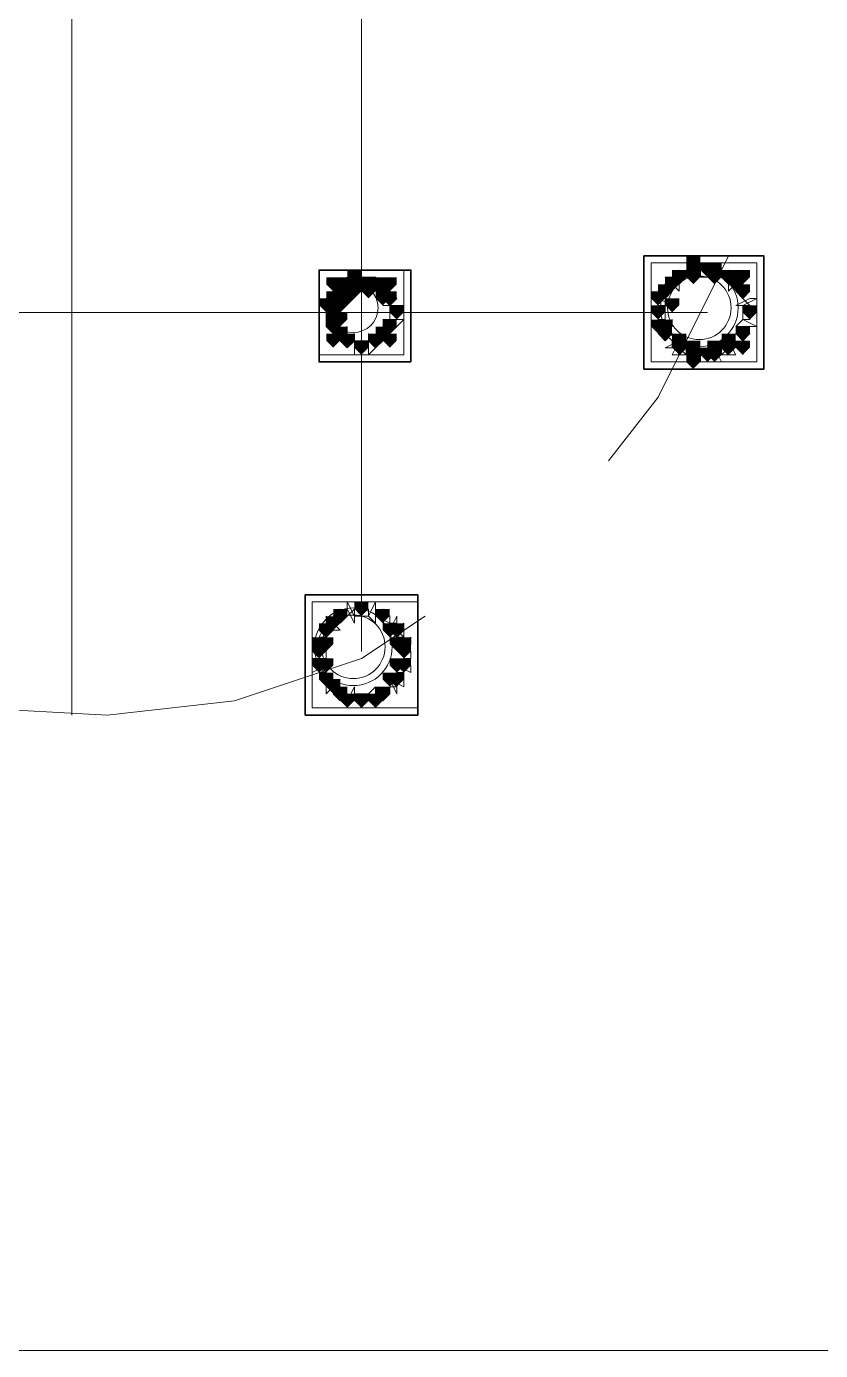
# Model space of a CAD drawing. Header units: millimetres. Extents: x 2315 to 4619, y 1334 to 1897.
# Drawn here: x 3639.62 to 3646.49, y 1530.21 to 1541.67 of the extents above; entities that cross this region are included whole.
import ezdxf

# ---------------------------------------------------------------- set-up
doc = ezdxf.new("R2010")
doc.units = ezdxf.units.MM
for name, color, linetype, true_color in [('PDF_10', 7, 'Continuous', 0x00b85c), ('PDF_AXIS', 7, 'Continuous', 0x00b85c), ('PDF_柱构件', 7, 'Continuous', 0x00b85c), ('PDF_转运站初步方案', 7, 'Continuous', 0x00b85c)]:
    doc.layers.add(name, color=color, linetype=linetype, true_color=true_color)
doc.layers.add('PDF_中心线层', color=1, linetype='Continuous')
doc.layers.add('PDF_粗实线层', color=7, linetype='Continuous')

msp = doc.modelspace()

# ---------------------------------------------------------------- hatches: boundary and pattern name
at = {"layer": 'PDF_10', "transparency": 33554559}
for points in [[(3645.514, 1539.62), (3645.453, 1539.62), (3645.453, 1539.558), (3645.514, 1539.497), (3645.575, 1539.558), (3645.575, 1539.62)], [(3645.514, 1539.62), (3645.453, 1539.62), (3645.453, 1539.558), (3645.514, 1539.497), (3645.575, 1539.558), (3645.575, 1539.62)], [(3645.514, 1539.62), (3645.453, 1539.62), (3645.453, 1539.558), (3645.514, 1539.497), (3645.575, 1539.558), (3645.575, 1539.62)], [(3642.399, 1539.497), (3642.338, 1539.497), (3642.338, 1539.436), (3642.399, 1539.375), (3642.46, 1539.436), (3642.46, 1539.497)], [(3642.399, 1539.497), (3642.338, 1539.497), (3642.338, 1539.436), (3642.399, 1539.375), (3642.46, 1539.436), (3642.46, 1539.497)], [(3642.521, 1539.497), (3642.46, 1539.497), (3642.46, 1539.436), (3642.521, 1539.375), (3642.582, 1539.436), (3642.582, 1539.497)], [(3642.521, 1539.497), (3642.46, 1539.497), (3642.46, 1539.436), (3642.521, 1539.375), (3642.582, 1539.436), (3642.582, 1539.497)], [(3642.643, 1539.497), (3642.582, 1539.497), (3642.582, 1539.436), (3642.643, 1539.375), (3642.705, 1539.436), (3642.705, 1539.497)], [(3642.643, 1539.497), (3642.582, 1539.497), (3642.582, 1539.436), (3642.643, 1539.375), (3642.705, 1539.436), (3642.705, 1539.497)], [(3645.27, 1539.558), (3645.209, 1539.558), (3645.209, 1539.497), (3645.27, 1539.436), (3645.331, 1539.497), (3645.331, 1539.558)], [(3645.27, 1539.558), (3645.209, 1539.558), (3645.209, 1539.497), (3645.27, 1539.436), (3645.331, 1539.497), (3645.331, 1539.558)], [(3645.697, 1539.558), (3645.636, 1539.558), (3645.636, 1539.497), (3645.697, 1539.436), (3645.759, 1539.497), (3645.759, 1539.558)], [(3645.697, 1539.558), (3645.636, 1539.558), (3645.636, 1539.497), (3645.697, 1539.436), (3645.759, 1539.497), (3645.759, 1539.558)], [(3642.277, 1539.375), (3642.216, 1539.375), (3642.216, 1539.314), (3642.277, 1539.253), (3642.338, 1539.314), (3642.338, 1539.375)], [(3642.277, 1539.375), (3642.216, 1539.375), (3642.216, 1539.314), (3642.277, 1539.253), (3642.338, 1539.314), (3642.338, 1539.375)], [(3642.766, 1539.375), (3642.705, 1539.375), (3642.705, 1539.314), (3642.766, 1539.253), (3642.827, 1539.314), (3642.827, 1539.375)], [(3642.766, 1539.375), (3642.705, 1539.375), (3642.705, 1539.314), (3642.766, 1539.253), (3642.827, 1539.314), (3642.827, 1539.375)], [(3642.766, 1539.375), (3642.705, 1539.375), (3642.705, 1539.314), (3642.766, 1539.253), (3642.827, 1539.314), (3642.827, 1539.375)], [(3645.148, 1539.436), (3645.087, 1539.436), (3645.087, 1539.375), (3645.148, 1539.314), (3645.209, 1539.375), (3645.209, 1539.436)], [(3645.148, 1539.436), (3645.087, 1539.436), (3645.087, 1539.375), (3645.148, 1539.314), (3645.209, 1539.375), (3645.209, 1539.436)], [(3645.82, 1539.436), (3645.759, 1539.436), (3645.759, 1539.375), (3645.82, 1539.314), (3645.881, 1539.375), (3645.881, 1539.436)], [(3645.82, 1539.436), (3645.759, 1539.436), (3645.759, 1539.375), (3645.82, 1539.314), (3645.881, 1539.375), (3645.881, 1539.436)], [(3642.277, 1539.253), (3642.216, 1539.253), (3642.216, 1539.192), (3642.277, 1539.131), (3642.338, 1539.192), (3642.338, 1539.253)], [(3642.277, 1539.253), (3642.216, 1539.253), (3642.216, 1539.192), (3642.277, 1539.131), (3642.338, 1539.192), (3642.338, 1539.253)], [(3642.827, 1539.253), (3642.766, 1539.253), (3642.766, 1539.192), (3642.827, 1539.131), (3642.888, 1539.192), (3642.888, 1539.253)], [(3642.827, 1539.253), (3642.766, 1539.253), (3642.766, 1539.192), (3642.827, 1539.131), (3642.888, 1539.192), (3642.888, 1539.253)], [(3645.087, 1539.253), (3645.026, 1539.253), (3645.026, 1539.192), (3645.087, 1539.131), (3645.148, 1539.192), (3645.148, 1539.253)], [(3645.087, 1539.253), (3645.026, 1539.253), (3645.026, 1539.192), (3645.087, 1539.131), (3645.148, 1539.192), (3645.148, 1539.253)], [(3645.881, 1539.253), (3645.82, 1539.253), (3645.82, 1539.192), (3645.881, 1539.131), (3645.942, 1539.192), (3645.942, 1539.253)], [(3645.881, 1539.253), (3645.82, 1539.253), (3645.82, 1539.192), (3645.881, 1539.131), (3645.942, 1539.192), (3645.942, 1539.253)], [(3642.277, 1539.131), (3642.216, 1539.131), (3642.216, 1539.07), (3642.277, 1539.009), (3642.338, 1539.07), (3642.338, 1539.131)], [(3642.277, 1539.131), (3642.216, 1539.131), (3642.216, 1539.07), (3642.277, 1539.009), (3642.338, 1539.07), (3642.338, 1539.131)], [(3642.766, 1539.131), (3642.705, 1539.131), (3642.705, 1539.07), (3642.766, 1539.009), (3642.827, 1539.07), (3642.827, 1539.131)], [(3642.766, 1539.131), (3642.705, 1539.131), (3642.705, 1539.07), (3642.766, 1539.009), (3642.827, 1539.07), (3642.827, 1539.131)], [(3645.148, 1539.07), (3645.087, 1539.07), (3645.087, 1539.009), (3645.148, 1538.948), (3645.209, 1539.009), (3645.209, 1539.07)], [(3645.148, 1539.07), (3645.087, 1539.07), (3645.087, 1539.009), (3645.148, 1538.948), (3645.209, 1539.009), (3645.209, 1539.07)], [(3645.82, 1539.07), (3645.759, 1539.07), (3645.759, 1539.009), (3645.82, 1538.948), (3645.881, 1539.009), (3645.881, 1539.07)], [(3645.82, 1539.07), (3645.759, 1539.07), (3645.759, 1539.009), (3645.82, 1538.948), (3645.881, 1539.009), (3645.881, 1539.07)], [(3642.399, 1539.009), (3642.338, 1539.009), (3642.338, 1538.948), (3642.399, 1538.887), (3642.46, 1538.948), (3642.46, 1539.009)], [(3642.399, 1539.009), (3642.338, 1539.009), (3642.338, 1538.948), (3642.399, 1538.887), (3642.46, 1538.948), (3642.46, 1539.009)], [(3642.399, 1539.009), (3642.338, 1539.009), (3642.338, 1538.948), (3642.399, 1538.887), (3642.46, 1538.948), (3642.46, 1539.009)], [(3642.521, 1538.948), (3642.46, 1538.948), (3642.46, 1538.887), (3642.521, 1538.825), (3642.582, 1538.887), (3642.582, 1538.948)], [(3642.521, 1538.948), (3642.46, 1538.948), (3642.46, 1538.887), (3642.521, 1538.825), (3642.582, 1538.887), (3642.582, 1538.948)], [(3642.643, 1539.009), (3642.582, 1539.009), (3642.582, 1538.948), (3642.643, 1538.887), (3642.705, 1538.948), (3642.705, 1539.009)], [(3642.643, 1539.009), (3642.582, 1539.009), (3642.582, 1538.948), (3642.643, 1538.887), (3642.705, 1538.948), (3642.705, 1539.009)], [(3645.27, 1538.948), (3645.209, 1538.948), (3645.209, 1538.887), (3645.27, 1538.825), (3645.331, 1538.887), (3645.331, 1538.948)], [(3645.27, 1538.948), (3645.209, 1538.948), (3645.209, 1538.887), (3645.27, 1538.825), (3645.331, 1538.887), (3645.331, 1538.948)], [(3645.697, 1538.948), (3645.636, 1538.948), (3645.636, 1538.887), (3645.697, 1538.825), (3645.759, 1538.887), (3645.759, 1538.948)], [(3645.697, 1538.948), (3645.636, 1538.948), (3645.636, 1538.887), (3645.697, 1538.825), (3645.759, 1538.887), (3645.759, 1538.948)], [(3645.514, 1538.887), (3645.453, 1538.887), (3645.453, 1538.825), (3645.514, 1538.764), (3645.575, 1538.825), (3645.575, 1538.887)], [(3645.514, 1538.887), (3645.453, 1538.887), (3645.453, 1538.825), (3645.514, 1538.764), (3645.575, 1538.825), (3645.575, 1538.887)], [(3642.338, 1536.627), (3642.277, 1536.627), (3642.277, 1536.565), (3642.338, 1536.504), (3642.399, 1536.565), (3642.399, 1536.627)], [(3642.338, 1536.627), (3642.277, 1536.627), (3642.277, 1536.565), (3642.338, 1536.504), (3642.399, 1536.565), (3642.399, 1536.627)], [(3642.521, 1536.688), (3642.46, 1536.688), (3642.46, 1536.627), (3642.521, 1536.565), (3642.582, 1536.627), (3642.582, 1536.688)], [(3642.521, 1536.688), (3642.46, 1536.688), (3642.46, 1536.627), (3642.521, 1536.565), (3642.582, 1536.627), (3642.582, 1536.688)], [(3642.705, 1536.627), (3642.643, 1536.627), (3642.643, 1536.565), (3642.705, 1536.504), (3642.766, 1536.565), (3642.766, 1536.627)], [(3642.705, 1536.627), (3642.643, 1536.627), (3642.643, 1536.565), (3642.705, 1536.504), (3642.766, 1536.565), (3642.766, 1536.627)], [(3642.216, 1536.504), (3642.155, 1536.504), (3642.155, 1536.443), (3642.216, 1536.382), (3642.277, 1536.443), (3642.277, 1536.504)], [(3642.216, 1536.504), (3642.155, 1536.504), (3642.155, 1536.443), (3642.216, 1536.382), (3642.277, 1536.443), (3642.277, 1536.504)], [(3642.827, 1536.504), (3642.766, 1536.504), (3642.766, 1536.443), (3642.827, 1536.382), (3642.888, 1536.443), (3642.888, 1536.504)], [(3642.827, 1536.504), (3642.766, 1536.504), (3642.766, 1536.443), (3642.827, 1536.382), (3642.888, 1536.443), (3642.888, 1536.504)], [(3642.155, 1536.321), (3642.094, 1536.321), (3642.094, 1536.26), (3642.155, 1536.199), (3642.216, 1536.26), (3642.216, 1536.321)], [(3642.155, 1536.321), (3642.094, 1536.321), (3642.094, 1536.26), (3642.155, 1536.199), (3642.216, 1536.26), (3642.216, 1536.321)], [(3642.155, 1536.321), (3642.094, 1536.321), (3642.094, 1536.26), (3642.155, 1536.199), (3642.216, 1536.26), (3642.216, 1536.321)], [(3642.888, 1536.321), (3642.827, 1536.321), (3642.827, 1536.26), (3642.888, 1536.199), (3642.949, 1536.26), (3642.949, 1536.321)], [(3642.888, 1536.321), (3642.827, 1536.321), (3642.827, 1536.26), (3642.888, 1536.199), (3642.949, 1536.26), (3642.949, 1536.321)], [(3642.216, 1536.077), (3642.155, 1536.077), (3642.155, 1536.016), (3642.216, 1535.955), (3642.277, 1536.016), (3642.277, 1536.077)], [(3642.216, 1536.077), (3642.155, 1536.077), (3642.155, 1536.016), (3642.216, 1535.955), (3642.277, 1536.016), (3642.277, 1536.077)], [(3642.827, 1536.077), (3642.766, 1536.077), (3642.766, 1536.016), (3642.827, 1535.955), (3642.888, 1536.016), (3642.888, 1536.077)], [(3642.827, 1536.077), (3642.766, 1536.077), (3642.766, 1536.016), (3642.827, 1535.955), (3642.888, 1536.016), (3642.888, 1536.077)], [(3642.338, 1535.955), (3642.277, 1535.955), (3642.277, 1535.894), (3642.338, 1535.832), (3642.399, 1535.894), (3642.399, 1535.955)], [(3642.338, 1535.955), (3642.277, 1535.955), (3642.277, 1535.894), (3642.338, 1535.832), (3642.399, 1535.894), (3642.399, 1535.955)], [(3642.705, 1535.955), (3642.643, 1535.955), (3642.643, 1535.894), (3642.705, 1535.832), (3642.766, 1535.894), (3642.766, 1535.955)], [(3642.705, 1535.955), (3642.643, 1535.955), (3642.643, 1535.894), (3642.705, 1535.832), (3642.766, 1535.894), (3642.766, 1535.955)], [(3642.521, 1535.894), (3642.46, 1535.894), (3642.46, 1535.832), (3642.521, 1535.771), (3642.582, 1535.832), (3642.582, 1535.894)], [(3642.521, 1535.894), (3642.46, 1535.894), (3642.46, 1535.832), (3642.521, 1535.771), (3642.582, 1535.832), (3642.582, 1535.894)]]:
    msp.add_hatch(color=256, dxfattribs=at).paths.add_polyline_path(points)
at = {"layer": 'PDF_柱构件', "transparency": 33554559}
for points in [[(3645.392, 1539.681), (3645.331, 1539.681), (3645.331, 1539.62), (3645.392, 1539.558), (3645.453, 1539.62), (3645.453, 1539.681)], [(3645.392, 1539.62), (3645.331, 1539.62), (3645.331, 1539.558), (3645.392, 1539.497), (3645.453, 1539.558), (3645.453, 1539.62)], [(3645.575, 1539.62), (3645.514, 1539.62), (3645.514, 1539.558), (3645.575, 1539.497), (3645.636, 1539.558), (3645.636, 1539.62)], [(3642.277, 1539.497), (3642.216, 1539.497), (3642.216, 1539.436), (3642.277, 1539.375), (3642.338, 1539.436), (3642.338, 1539.497)], [(3642.46, 1539.558), (3642.399, 1539.558), (3642.399, 1539.497), (3642.46, 1539.436), (3642.521, 1539.497), (3642.521, 1539.558)], [(3642.46, 1539.497), (3642.399, 1539.497), (3642.399, 1539.436), (3642.46, 1539.375), (3642.521, 1539.436), (3642.521, 1539.497)], [(3642.582, 1539.497), (3642.521, 1539.497), (3642.521, 1539.436), (3642.582, 1539.375), (3642.643, 1539.436), (3642.643, 1539.497)], [(3642.766, 1539.497), (3642.705, 1539.497), (3642.705, 1539.436), (3642.766, 1539.375), (3642.827, 1539.436), (3642.827, 1539.497)], [(3645.209, 1539.497), (3645.148, 1539.497), (3645.148, 1539.436), (3645.209, 1539.375), (3645.27, 1539.436), (3645.27, 1539.497)], [(3645.392, 1539.558), (3645.331, 1539.558), (3645.331, 1539.497), (3645.392, 1539.436), (3645.453, 1539.497), (3645.453, 1539.558)], [(3645.575, 1539.558), (3645.514, 1539.558), (3645.514, 1539.497), (3645.575, 1539.436), (3645.636, 1539.497), (3645.636, 1539.558)], [(3645.759, 1539.497), (3645.697, 1539.497), (3645.697, 1539.436), (3645.759, 1539.375), (3645.82, 1539.436), (3645.82, 1539.497)], [(3645.82, 1539.558), (3645.759, 1539.558), (3645.759, 1539.497), (3645.82, 1539.436), (3645.881, 1539.497), (3645.881, 1539.558)], [(3642.338, 1539.436), (3642.277, 1539.436), (3642.277, 1539.375), (3642.338, 1539.314), (3642.399, 1539.375), (3642.399, 1539.436)], [(3642.399, 1539.375), (3642.338, 1539.375), (3642.338, 1539.314), (3642.399, 1539.253), (3642.46, 1539.314), (3642.46, 1539.375)], [(3642.46, 1539.436), (3642.399, 1539.436), (3642.399, 1539.375), (3642.46, 1539.314), (3642.521, 1539.375), (3642.521, 1539.436)], [(3642.582, 1539.436), (3642.521, 1539.436), (3642.521, 1539.375), (3642.582, 1539.314), (3642.643, 1539.375), (3642.643, 1539.436)], [(3642.705, 1539.436), (3642.643, 1539.436), (3642.643, 1539.375), (3642.705, 1539.314), (3642.766, 1539.375), (3642.766, 1539.436)], [(3642.705, 1539.375), (3642.643, 1539.375), (3642.643, 1539.314), (3642.705, 1539.253), (3642.766, 1539.314), (3642.766, 1539.375)], [(3645.087, 1539.375), (3645.026, 1539.375), (3645.026, 1539.314), (3645.087, 1539.253), (3645.148, 1539.314), (3645.148, 1539.375)], [(3642.216, 1539.314), (3642.155, 1539.314), (3642.155, 1539.253), (3642.216, 1539.192), (3642.277, 1539.253), (3642.277, 1539.314)], [(3642.277, 1539.314), (3642.216, 1539.314), (3642.216, 1539.253), (3642.277, 1539.192), (3642.338, 1539.253), (3642.338, 1539.314)], [(3642.338, 1539.314), (3642.277, 1539.314), (3642.277, 1539.253), (3642.338, 1539.192), (3642.399, 1539.253), (3642.399, 1539.314)], [(3645.209, 1539.314), (3645.148, 1539.314), (3645.148, 1539.253), (3645.209, 1539.192), (3645.27, 1539.253), (3645.27, 1539.314)], [(3642.277, 1539.192), (3642.216, 1539.192), (3642.216, 1539.131), (3642.277, 1539.07), (3642.338, 1539.131), (3642.338, 1539.192)], [(3642.338, 1539.192), (3642.277, 1539.192), (3642.277, 1539.131), (3642.338, 1539.07), (3642.399, 1539.131), (3642.399, 1539.192)], [(3645.087, 1539.131), (3645.026, 1539.131), (3645.026, 1539.07), (3645.087, 1539.009), (3645.148, 1539.07), (3645.148, 1539.131)], [(3645.148, 1539.131), (3645.087, 1539.131), (3645.087, 1539.07), (3645.148, 1539.009), (3645.209, 1539.07), (3645.209, 1539.131)], [(3642.338, 1539.07), (3642.277, 1539.07), (3642.277, 1539.009), (3642.338, 1538.948), (3642.399, 1539.009), (3642.399, 1539.07)], [(3642.705, 1539.07), (3642.643, 1539.07), (3642.643, 1539.009), (3642.705, 1538.948), (3642.766, 1539.009), (3642.766, 1539.07)], [(3642.277, 1539.009), (3642.216, 1539.009), (3642.216, 1538.948), (3642.277, 1538.887), (3642.338, 1538.948), (3642.338, 1539.009)], [(3642.766, 1539.009), (3642.705, 1539.009), (3642.705, 1538.948), (3642.766, 1538.887), (3642.827, 1538.948), (3642.827, 1539.009)], [(3645.27, 1539.009), (3645.209, 1539.009), (3645.209, 1538.948), (3645.27, 1538.887), (3645.331, 1538.948), (3645.331, 1539.009)], [(3645.392, 1538.948), (3645.331, 1538.948), (3645.331, 1538.887), (3645.392, 1538.825), (3645.453, 1538.887), (3645.453, 1538.948)], [(3645.575, 1538.948), (3645.514, 1538.948), (3645.514, 1538.887), (3645.575, 1538.825), (3645.636, 1538.887), (3645.636, 1538.948)], [(3645.697, 1539.009), (3645.636, 1539.009), (3645.636, 1538.948), (3645.697, 1538.887), (3645.759, 1538.948), (3645.759, 1539.009)], [(3645.82, 1538.948), (3645.759, 1538.948), (3645.759, 1538.887), (3645.82, 1538.825), (3645.881, 1538.887), (3645.881, 1538.948)], [(3645.392, 1538.887), (3645.331, 1538.887), (3645.331, 1538.825), (3645.392, 1538.764), (3645.453, 1538.825), (3645.453, 1538.887)], [(3645.392, 1538.825), (3645.331, 1538.825), (3645.331, 1538.764), (3645.392, 1538.703), (3645.453, 1538.764), (3645.453, 1538.825)], [(3645.575, 1538.887), (3645.514, 1538.887), (3645.514, 1538.825), (3645.575, 1538.764), (3645.636, 1538.825), (3645.636, 1538.887)], [(3642.277, 1536.565), (3642.216, 1536.565), (3642.216, 1536.504), (3642.277, 1536.443), (3642.338, 1536.504), (3642.338, 1536.565)], [(3642.766, 1536.504), (3642.705, 1536.504), (3642.705, 1536.443), (3642.766, 1536.382), (3642.827, 1536.443), (3642.827, 1536.504)], [(3642.155, 1536.382), (3642.094, 1536.382), (3642.094, 1536.321), (3642.155, 1536.26), (3642.216, 1536.321), (3642.216, 1536.382)], [(3642.216, 1536.382), (3642.155, 1536.382), (3642.155, 1536.321), (3642.216, 1536.26), (3642.277, 1536.321), (3642.277, 1536.382)], [(3642.827, 1536.382), (3642.766, 1536.382), (3642.766, 1536.321), (3642.827, 1536.26), (3642.888, 1536.321), (3642.888, 1536.382)], [(3642.888, 1536.382), (3642.827, 1536.382), (3642.827, 1536.321), (3642.888, 1536.26), (3642.949, 1536.321), (3642.949, 1536.382)], [(3642.155, 1536.199), (3642.094, 1536.199), (3642.094, 1536.138), (3642.155, 1536.077), (3642.216, 1536.138), (3642.216, 1536.199)], [(3642.216, 1536.199), (3642.155, 1536.199), (3642.155, 1536.138), (3642.216, 1536.077), (3642.277, 1536.138), (3642.277, 1536.199)], [(3642.827, 1536.199), (3642.766, 1536.199), (3642.766, 1536.138), (3642.827, 1536.077), (3642.888, 1536.138), (3642.888, 1536.199)], [(3642.888, 1536.199), (3642.827, 1536.199), (3642.827, 1536.138), (3642.888, 1536.077), (3642.949, 1536.138), (3642.949, 1536.199)], [(3642.766, 1536.077), (3642.705, 1536.077), (3642.705, 1536.016), (3642.766, 1535.955), (3642.827, 1536.016), (3642.827, 1536.077)], [(3642.277, 1536.016), (3642.216, 1536.016), (3642.216, 1535.955), (3642.277, 1535.894), (3642.338, 1535.955), (3642.338, 1536.016)], [(3642.399, 1535.894), (3642.338, 1535.894), (3642.338, 1535.832), (3642.399, 1535.771), (3642.46, 1535.832), (3642.46, 1535.894)], [(3642.643, 1535.894), (3642.582, 1535.894), (3642.582, 1535.832), (3642.643, 1535.771), (3642.705, 1535.832), (3642.705, 1535.894)]]:
    msp.add_hatch(color=256, dxfattribs=at).paths.add_polyline_path(points)
at = {"layer": 'PDF_转运站初步方案', "transparency": 33554559}
for points in [[(3645.514, 1539.62), (3645.453, 1539.62), (3645.453, 1539.558), (3645.514, 1539.497), (3645.575, 1539.558), (3645.575, 1539.62)], [(3645.514, 1539.62), (3645.453, 1539.62), (3645.453, 1539.558), (3645.514, 1539.497), (3645.575, 1539.558), (3645.575, 1539.62)], [(3642.399, 1539.497), (3642.338, 1539.497), (3642.338, 1539.436), (3642.399, 1539.375), (3642.46, 1539.436), (3642.46, 1539.497)], [(3642.399, 1539.497), (3642.338, 1539.497), (3642.338, 1539.436), (3642.399, 1539.375), (3642.46, 1539.436), (3642.46, 1539.497)], [(3642.521, 1539.497), (3642.46, 1539.497), (3642.46, 1539.436), (3642.521, 1539.375), (3642.582, 1539.436), (3642.582, 1539.497)], [(3642.521, 1539.497), (3642.46, 1539.497), (3642.46, 1539.436), (3642.521, 1539.375), (3642.582, 1539.436), (3642.582, 1539.497)], [(3642.643, 1539.497), (3642.582, 1539.497), (3642.582, 1539.436), (3642.643, 1539.375), (3642.705, 1539.436), (3642.705, 1539.497)], [(3642.643, 1539.497), (3642.582, 1539.497), (3642.582, 1539.436), (3642.643, 1539.375), (3642.705, 1539.436), (3642.705, 1539.497)], [(3645.27, 1539.558), (3645.209, 1539.558), (3645.209, 1539.497), (3645.27, 1539.436), (3645.331, 1539.497), (3645.331, 1539.558)], [(3645.27, 1539.558), (3645.209, 1539.558), (3645.209, 1539.497), (3645.27, 1539.436), (3645.331, 1539.497), (3645.331, 1539.558)], [(3645.697, 1539.558), (3645.636, 1539.558), (3645.636, 1539.497), (3645.697, 1539.436), (3645.759, 1539.497), (3645.759, 1539.558)], [(3645.697, 1539.558), (3645.636, 1539.558), (3645.636, 1539.497), (3645.697, 1539.436), (3645.759, 1539.497), (3645.759, 1539.558)], [(3642.277, 1539.375), (3642.216, 1539.375), (3642.216, 1539.314), (3642.277, 1539.253), (3642.338, 1539.314), (3642.338, 1539.375)], [(3642.277, 1539.375), (3642.216, 1539.375), (3642.216, 1539.314), (3642.277, 1539.253), (3642.338, 1539.314), (3642.338, 1539.375)], [(3642.766, 1539.375), (3642.705, 1539.375), (3642.705, 1539.314), (3642.766, 1539.253), (3642.827, 1539.314), (3642.827, 1539.375)], [(3642.766, 1539.375), (3642.705, 1539.375), (3642.705, 1539.314), (3642.766, 1539.253), (3642.827, 1539.314), (3642.827, 1539.375)], [(3645.148, 1539.436), (3645.087, 1539.436), (3645.087, 1539.375), (3645.148, 1539.314), (3645.209, 1539.375), (3645.209, 1539.436)], [(3645.148, 1539.436), (3645.087, 1539.436), (3645.087, 1539.375), (3645.148, 1539.314), (3645.209, 1539.375), (3645.209, 1539.436)], [(3645.82, 1539.436), (3645.759, 1539.436), (3645.759, 1539.375), (3645.82, 1539.314), (3645.881, 1539.375), (3645.881, 1539.436)], [(3645.82, 1539.436), (3645.759, 1539.436), (3645.759, 1539.375), (3645.82, 1539.314), (3645.881, 1539.375), (3645.881, 1539.436)], [(3642.277, 1539.253), (3642.216, 1539.253), (3642.216, 1539.192), (3642.277, 1539.131), (3642.338, 1539.192), (3642.338, 1539.253)], [(3642.277, 1539.253), (3642.216, 1539.253), (3642.216, 1539.192), (3642.277, 1539.131), (3642.338, 1539.192), (3642.338, 1539.253)], [(3642.827, 1539.253), (3642.766, 1539.253), (3642.766, 1539.192), (3642.827, 1539.131), (3642.888, 1539.192), (3642.888, 1539.253)], [(3642.827, 1539.253), (3642.766, 1539.253), (3642.766, 1539.192), (3642.827, 1539.131), (3642.888, 1539.192), (3642.888, 1539.253)], [(3645.087, 1539.253), (3645.026, 1539.253), (3645.026, 1539.192), (3645.087, 1539.131), (3645.148, 1539.192), (3645.148, 1539.253)], [(3645.087, 1539.253), (3645.026, 1539.253), (3645.026, 1539.192), (3645.087, 1539.131), (3645.148, 1539.192), (3645.148, 1539.253)], [(3645.881, 1539.253), (3645.82, 1539.253), (3645.82, 1539.192), (3645.881, 1539.131), (3645.942, 1539.192), (3645.942, 1539.253)], [(3645.881, 1539.253), (3645.82, 1539.253), (3645.82, 1539.192), (3645.881, 1539.131), (3645.942, 1539.192), (3645.942, 1539.253)], [(3642.277, 1539.131), (3642.216, 1539.131), (3642.216, 1539.07), (3642.277, 1539.009), (3642.338, 1539.07), (3642.338, 1539.131)], [(3642.277, 1539.131), (3642.216, 1539.131), (3642.216, 1539.07), (3642.277, 1539.009), (3642.338, 1539.07), (3642.338, 1539.131)], [(3642.766, 1539.131), (3642.705, 1539.131), (3642.705, 1539.07), (3642.766, 1539.009), (3642.827, 1539.07), (3642.827, 1539.131)], [(3642.766, 1539.131), (3642.705, 1539.131), (3642.705, 1539.07), (3642.766, 1539.009), (3642.827, 1539.07), (3642.827, 1539.131)], [(3645.148, 1539.07), (3645.087, 1539.07), (3645.087, 1539.009), (3645.148, 1538.948), (3645.209, 1539.009), (3645.209, 1539.07)], [(3645.148, 1539.07), (3645.087, 1539.07), (3645.087, 1539.009), (3645.148, 1538.948), (3645.209, 1539.009), (3645.209, 1539.07)], [(3645.82, 1539.07), (3645.759, 1539.07), (3645.759, 1539.009), (3645.82, 1538.948), (3645.881, 1539.009), (3645.881, 1539.07)], [(3645.82, 1539.07), (3645.759, 1539.07), (3645.759, 1539.009), (3645.82, 1538.948), (3645.881, 1539.009), (3645.881, 1539.07)], [(3642.399, 1539.009), (3642.338, 1539.009), (3642.338, 1538.948), (3642.399, 1538.887), (3642.46, 1538.948), (3642.46, 1539.009)], [(3642.399, 1539.009), (3642.338, 1539.009), (3642.338, 1538.948), (3642.399, 1538.887), (3642.46, 1538.948), (3642.46, 1539.009)], [(3642.521, 1538.948), (3642.46, 1538.948), (3642.46, 1538.887), (3642.521, 1538.825), (3642.582, 1538.887), (3642.582, 1538.948)], [(3642.521, 1538.948), (3642.46, 1538.948), (3642.46, 1538.887), (3642.521, 1538.825), (3642.582, 1538.887), (3642.582, 1538.948)], [(3642.643, 1539.009), (3642.582, 1539.009), (3642.582, 1538.948), (3642.643, 1538.887), (3642.705, 1538.948), (3642.705, 1539.009)], [(3642.643, 1539.009), (3642.582, 1539.009), (3642.582, 1538.948), (3642.643, 1538.887), (3642.705, 1538.948), (3642.705, 1539.009)], [(3645.27, 1538.948), (3645.209, 1538.948), (3645.209, 1538.887), (3645.27, 1538.825), (3645.331, 1538.887), (3645.331, 1538.948)], [(3645.27, 1538.948), (3645.209, 1538.948), (3645.209, 1538.887), (3645.27, 1538.825), (3645.331, 1538.887), (3645.331, 1538.948)], [(3645.697, 1538.948), (3645.636, 1538.948), (3645.636, 1538.887), (3645.697, 1538.825), (3645.759, 1538.887), (3645.759, 1538.948)], [(3645.697, 1538.948), (3645.636, 1538.948), (3645.636, 1538.887), (3645.697, 1538.825), (3645.759, 1538.887), (3645.759, 1538.948)], [(3645.514, 1538.887), (3645.453, 1538.887), (3645.453, 1538.825), (3645.514, 1538.764), (3645.575, 1538.825), (3645.575, 1538.887)], [(3645.514, 1538.887), (3645.453, 1538.887), (3645.453, 1538.825), (3645.514, 1538.764), (3645.575, 1538.825), (3645.575, 1538.887)], [(3642.338, 1536.627), (3642.277, 1536.627), (3642.277, 1536.565), (3642.338, 1536.504), (3642.399, 1536.565), (3642.399, 1536.627)], [(3642.338, 1536.627), (3642.277, 1536.627), (3642.277, 1536.565), (3642.338, 1536.504), (3642.399, 1536.565), (3642.399, 1536.627)], [(3642.521, 1536.688), (3642.46, 1536.688), (3642.46, 1536.627), (3642.521, 1536.565), (3642.582, 1536.627), (3642.582, 1536.688)], [(3642.521, 1536.688), (3642.46, 1536.688), (3642.46, 1536.627), (3642.521, 1536.565), (3642.582, 1536.627), (3642.582, 1536.688)], [(3642.705, 1536.627), (3642.643, 1536.627), (3642.643, 1536.565), (3642.705, 1536.504), (3642.766, 1536.565), (3642.766, 1536.627)], [(3642.705, 1536.627), (3642.643, 1536.627), (3642.643, 1536.565), (3642.705, 1536.504), (3642.766, 1536.565), (3642.766, 1536.627)], [(3642.216, 1536.504), (3642.155, 1536.504), (3642.155, 1536.443), (3642.216, 1536.382), (3642.277, 1536.443), (3642.277, 1536.504)], [(3642.216, 1536.504), (3642.155, 1536.504), (3642.155, 1536.443), (3642.216, 1536.382), (3642.277, 1536.443), (3642.277, 1536.504)], [(3642.827, 1536.504), (3642.766, 1536.504), (3642.766, 1536.443), (3642.827, 1536.382), (3642.888, 1536.443), (3642.888, 1536.504)], [(3642.827, 1536.504), (3642.766, 1536.504), (3642.766, 1536.443), (3642.827, 1536.382), (3642.888, 1536.443), (3642.888, 1536.504)], [(3642.155, 1536.321), (3642.094, 1536.321), (3642.094, 1536.26), (3642.155, 1536.199), (3642.216, 1536.26), (3642.216, 1536.321)], [(3642.155, 1536.321), (3642.094, 1536.321), (3642.094, 1536.26), (3642.155, 1536.199), (3642.216, 1536.26), (3642.216, 1536.321)], [(3642.888, 1536.321), (3642.827, 1536.321), (3642.827, 1536.26), (3642.888, 1536.199), (3642.949, 1536.26), (3642.949, 1536.321)], [(3642.888, 1536.321), (3642.827, 1536.321), (3642.827, 1536.26), (3642.888, 1536.199), (3642.949, 1536.26), (3642.949, 1536.321)], [(3642.216, 1536.077), (3642.155, 1536.077), (3642.155, 1536.016), (3642.216, 1535.955), (3642.277, 1536.016), (3642.277, 1536.077)], [(3642.216, 1536.077), (3642.155, 1536.077), (3642.155, 1536.016), (3642.216, 1535.955), (3642.277, 1536.016), (3642.277, 1536.077)], [(3642.827, 1536.077), (3642.766, 1536.077), (3642.766, 1536.016), (3642.827, 1535.955), (3642.888, 1536.016), (3642.888, 1536.077)], [(3642.827, 1536.077), (3642.766, 1536.077), (3642.766, 1536.016), (3642.827, 1535.955), (3642.888, 1536.016), (3642.888, 1536.077)], [(3642.338, 1535.955), (3642.277, 1535.955), (3642.277, 1535.894), (3642.338, 1535.832), (3642.399, 1535.894), (3642.399, 1535.955)], [(3642.338, 1535.955), (3642.277, 1535.955), (3642.277, 1535.894), (3642.338, 1535.832), (3642.399, 1535.894), (3642.399, 1535.955)], [(3642.705, 1535.955), (3642.643, 1535.955), (3642.643, 1535.894), (3642.705, 1535.832), (3642.766, 1535.894), (3642.766, 1535.955)], [(3642.705, 1535.955), (3642.643, 1535.955), (3642.643, 1535.894), (3642.705, 1535.832), (3642.766, 1535.894), (3642.766, 1535.955)], [(3642.521, 1535.894), (3642.46, 1535.894), (3642.46, 1535.832), (3642.521, 1535.771), (3642.582, 1535.832), (3642.582, 1535.894)], [(3642.521, 1535.894), (3642.46, 1535.894), (3642.46, 1535.832), (3642.521, 1535.771), (3642.582, 1535.832), (3642.582, 1535.894)]]:
    msp.add_hatch(color=256, dxfattribs=at).paths.add_polyline_path(points)

# ---------------------------------------------------------------- linework, layer by layer
at = {"layer": 'PDF_10', "lineweight": 18}
for points in [[(3642.521, 1539.497), (3642.521, 1539.436), (3642.582, 1539.436)], [(3645.27, 1539.497), (3645.331, 1539.497), (3645.27, 1539.558)], [(3645.453, 1539.558), (3645.514, 1539.558)], [(3645.697, 1539.558), (3645.636, 1539.497), (3645.697, 1539.497)], [(3642.338, 1539.314), (3642.277, 1539.314), (3642.338, 1539.375), (3642.399, 1539.436), (3642.399, 1539.375)], [(3642.643, 1539.436), (3642.705, 1539.375)], [(3642.643, 1539.375), (3642.705, 1539.436)], [(3642.766, 1539.375), (3642.766, 1539.314)], [(3645.148, 1539.314), (3645.209, 1539.375), (3645.148, 1539.375)], [(3645.759, 1539.375), (3645.82, 1539.375), (3645.82, 1539.314)], [(3642.277, 1539.131), (3642.277, 1539.192), (3642.216, 1539.192)], [(3642.766, 1539.192), (3642.827, 1539.192), (3642.827, 1539.131)], [(3645.087, 1539.131), (3645.087, 1539.192), (3645.148, 1539.192)], [(3645.82, 1539.192), (3645.881, 1539.192), (3645.881, 1539.131)], [(3642.338, 1539.009), (3642.277, 1539.07)], [(3642.338, 1539.07), (3642.277, 1539.009)], [(3642.766, 1539.009), (3642.766, 1539.07), (3642.766, 1539.009)], [(3642.399, 1538.948), (3642.338, 1538.948)], [(3642.582, 1538.887), (3642.521, 1538.887), (3642.521, 1538.948)], [(3642.705, 1538.948), (3642.643, 1538.948), (3642.705, 1538.948)], [(3645.209, 1538.948), (3645.148, 1539.009), (3645.209, 1539.009)], [(3645.759, 1539.009), (3645.82, 1539.009), (3645.82, 1538.948)], [(3645.331, 1538.825), (3645.27, 1538.887)], [(3645.331, 1538.887), (3645.27, 1538.825)], [(3645.514, 1538.764), (3645.514, 1538.825), (3645.453, 1538.825)], [(3645.697, 1538.887), (3645.636, 1538.825)], [(3645.636, 1538.887), (3645.697, 1538.825)], [(3642.582, 1536.627), (3642.521, 1536.627), (3642.521, 1536.565)], [(3642.399, 1536.565), (3642.338, 1536.565), (3642.338, 1536.504)], [(3642.766, 1536.565), (3642.705, 1536.565), (3642.705, 1536.504)], [(3642.216, 1536.443), (3642.216, 1536.382), (3642.155, 1536.443)], [(3642.888, 1536.382), (3642.827, 1536.443)], [(3642.827, 1536.382), (3642.888, 1536.443)], [(3642.155, 1536.26), (3642.155, 1536.199)], [(3642.888, 1536.199), (3642.888, 1536.26), (3642.949, 1536.26)], [(3642.155, 1536.016), (3642.216, 1536.077), (3642.216, 1536.016)], [(3642.827, 1536.016), (3642.888, 1536.077)], [(3642.827, 1536.077), (3642.888, 1536.016)], [(3642.338, 1535.955), (3642.338, 1535.894), (3642.399, 1535.894)], [(3642.705, 1535.955), (3642.705, 1535.894), (3642.766, 1535.894)], [(3642.521, 1535.894), (3642.521, 1535.832), (3642.582, 1535.832)]]:
    msp.add_lwpolyline(points, dxfattribs=at)
at = {"layer": 'PDF_AXIS', "lineweight": 18}
for points in [[(3645.942, 1538.764), (3645.942, 1539.62), (3645.026, 1539.62), (3645.026, 1538.764)], [(3642.888, 1538.825), (3642.888, 1539.558), (3642.155, 1539.558), (3642.155, 1538.825)], [(3642.094, 1535.771), (3642.094, 1536.688), (3643.01, 1536.688), (3643.01, 1535.771)]]:
    msp.add_lwpolyline(points, close=True, dxfattribs=at)
at = {"layer": 'PDF_中心线层', "color": 112, "lineweight": 18, "true_color": 0x00b85c}
msp.add_lwpolyline([(3640.017, 1535.71), (3640.017, 1547.682)], close=True, dxfattribs=at)
for points in [[(3642.521, 1547.133), (3642.521, 1536.26)], [(3634.031, 1541.635), (3634.031, 1541.085), (3634.275, 1539.986), (3634.703, 1538.948), (3635.314, 1537.97), (3636.108, 1537.176), (3637.024, 1536.504), (3638.062, 1536.016), (3639.162, 1535.771), (3640.322, 1535.71), (3641.422, 1535.832), (3642.521, 1536.199), (3643.071, 1536.565)], [(3644.659, 1537.909), (3645.087, 1538.459), (3645.575, 1539.436), (3645.697, 1539.681)], [(3634.581, 1539.192), (3645.514, 1539.192)]]:
    msp.add_lwpolyline(points, dxfattribs=at)
at = {"layer": 'PDF_柱构件', "lineweight": 18}
for points in [[(3645.392, 1539.62), (3645.392, 1539.497)], [(3645.453, 1539.497), (3645.514, 1539.497), (3645.514, 1539.62), (3645.453, 1539.62)], [(3645.575, 1539.62), (3645.575, 1539.497), (3645.636, 1539.62)], [(3642.399, 1539.375), (3642.46, 1539.436), (3642.399, 1539.497), (3642.338, 1539.436)], [(3642.46, 1539.497), (3642.46, 1539.375)], [(3642.46, 1539.436), (3642.582, 1539.436), (3642.582, 1539.497), (3642.46, 1539.497)], [(3642.582, 1539.497), (3642.582, 1539.375), (3642.643, 1539.497)], [(3642.582, 1539.436), (3642.705, 1539.375), (3642.705, 1539.436), (3642.643, 1539.497)], [(3645.148, 1539.497), (3645.27, 1539.375), (3645.27, 1539.436), (3645.209, 1539.497)], [(3645.27, 1539.436), (3645.331, 1539.497), (3645.331, 1539.558), (3645.209, 1539.497)], [(3645.636, 1539.497), (3645.697, 1539.436), (3645.759, 1539.497), (3645.636, 1539.558)], [(3645.82, 1539.497), (3645.697, 1539.436), (3645.697, 1539.375)], [(3642.338, 1539.253), (3642.338, 1539.314), (3642.277, 1539.375), (3642.216, 1539.314)], [(3642.277, 1539.436), (3642.399, 1539.314)], [(3642.766, 1539.436), (3642.705, 1539.314)], [(3642.705, 1539.314), (3642.766, 1539.253), (3642.827, 1539.314), (3642.766, 1539.375)], [(3645.148, 1539.314), (3645.209, 1539.375), (3645.148, 1539.436), (3645.087, 1539.375)], [(3645.759, 1539.375), (3645.82, 1539.314), (3645.881, 1539.375), (3645.82, 1539.436)], [(3642.216, 1539.253), (3642.338, 1539.253)], [(3642.277, 1539.131), (3642.277, 1539.253), (3642.216, 1539.253), (3642.216, 1539.131)], [(3642.766, 1539.253), (3642.766, 1539.131), (3642.827, 1539.131), (3642.827, 1539.253)], [(3645.087, 1539.314), (3645.209, 1539.253)], [(3645.148, 1539.131), (3645.148, 1539.253), (3645.087, 1539.253), (3645.087, 1539.131)], [(3645.881, 1539.314), (3645.759, 1539.253), (3645.82, 1539.253), (3645.942, 1539.314)], [(3645.82, 1539.253), (3645.82, 1539.131), (3645.881, 1539.131), (3645.881, 1539.253)], [(3642.216, 1539.07), (3642.338, 1539.131), (3642.216, 1539.131)], [(3642.338, 1539.009), (3642.338, 1539.131), (3642.216, 1539.07), (3642.277, 1539.009)], [(3642.888, 1539.131), (3642.766, 1539.131), (3642.705, 1539.131), (3642.827, 1539.07)], [(3642.766, 1539.131), (3642.705, 1539.009), (3642.766, 1539.009), (3642.827, 1539.07)], [(3645.087, 1539.07), (3645.209, 1539.07), (3645.209, 1539.131)], [(3645.942, 1539.07), (3645.82, 1539.131), (3645.759, 1539.07), (3645.881, 1539.07)], [(3642.277, 1538.948), (3642.399, 1539.009), (3642.399, 1539.07)], [(3642.766, 1538.948), (3642.705, 1539.07), (3642.705, 1539.009)], [(3645.209, 1539.009), (3645.148, 1539.07), (3645.087, 1539.009), (3645.148, 1538.948)], [(3645.82, 1539.07), (3645.759, 1539.009), (3645.82, 1538.948), (3645.881, 1539.009)], [(3642.46, 1538.948), (3642.399, 1539.009), (3642.338, 1538.948), (3642.399, 1538.887)], [(3642.46, 1538.825), (3642.46, 1538.948), (3642.46, 1539.009), (3642.46, 1538.887)], [(3642.582, 1538.948), (3642.46, 1538.948), (3642.46, 1538.887), (3642.582, 1538.887)], [(3642.643, 1538.887), (3642.582, 1539.009), (3642.582, 1538.948), (3642.582, 1538.825)], [(3642.705, 1539.009), (3642.582, 1538.948), (3642.643, 1538.887), (3642.705, 1538.948)], [(3645.331, 1538.887), (3645.27, 1538.948), (3645.209, 1538.825), (3645.331, 1538.825)], [(3645.697, 1538.948), (3645.636, 1538.887), (3645.636, 1538.825), (3645.759, 1538.825)], [(3645.82, 1538.887), (3645.697, 1538.948)], [(3645.392, 1538.764), (3645.392, 1538.887)], [(3645.514, 1538.825), (3645.453, 1538.825), (3645.453, 1538.764), (3645.514, 1538.764)], [(3645.636, 1538.764), (3645.575, 1538.887), (3645.575, 1538.764)], [(3642.399, 1536.565), (3642.338, 1536.504), (3642.277, 1536.565), (3642.338, 1536.627)], [(3642.399, 1536.688), (3642.46, 1536.565), (3642.46, 1536.504), (3642.399, 1536.627)], [(3642.582, 1536.565), (3642.46, 1536.565), (3642.46, 1536.627), (3642.582, 1536.627)], [(3642.766, 1536.504), (3642.643, 1536.565), (3642.705, 1536.627), (3642.766, 1536.565)], [(3642.277, 1536.443), (3642.216, 1536.382), (3642.155, 1536.382), (3642.216, 1536.504)], [(3642.216, 1536.565), (3642.338, 1536.443), (3642.277, 1536.443), (3642.216, 1536.504)], [(3642.827, 1536.382), (3642.766, 1536.443), (3642.888, 1536.504), (3642.888, 1536.382)], [(3642.094, 1536.382), (3642.216, 1536.321), (3642.094, 1536.321)], [(3642.949, 1536.321), (3642.827, 1536.321), (3642.949, 1536.382)], [(3642.216, 1536.26), (3642.216, 1536.199), (3642.094, 1536.199), (3642.094, 1536.26)], [(3642.888, 1536.199), (3642.888, 1536.26), (3642.949, 1536.26), (3642.949, 1536.199)], [(3642.094, 1536.138), (3642.216, 1536.138), (3642.094, 1536.077)], [(3642.216, 1536.077), (3642.277, 1536.016), (3642.216, 1535.955), (3642.155, 1536.077)], [(3642.766, 1536.016), (3642.827, 1536.077), (3642.888, 1536.077), (3642.888, 1535.955)], [(3642.949, 1536.077), (3642.827, 1536.138), (3642.949, 1536.138)], [(3642.216, 1535.955), (3642.277, 1536.016), (3642.338, 1536.016), (3642.216, 1535.894)], [(3642.338, 1535.955), (3642.399, 1535.894), (3642.338, 1535.832), (3642.277, 1535.894)], [(3642.399, 1535.832), (3642.46, 1535.955), (3642.46, 1535.894)], [(3642.643, 1535.832), (3642.582, 1535.894), (3642.643, 1535.955)], [(3642.643, 1535.894), (3642.766, 1535.955), (3642.766, 1535.894), (3642.705, 1535.832)], [(3642.827, 1535.894), (3642.766, 1536.016), (3642.827, 1535.955)], [(3642.46, 1535.894), (3642.582, 1535.894), (3642.582, 1535.832), (3642.46, 1535.832)]]:
    msp.add_lwpolyline(points, close=True, dxfattribs=at)
for points in [[(3642.827, 1539.253), (3642.705, 1539.253), (3642.766, 1539.253), (3642.888, 1539.253), (3642.827, 1539.253), (3642.766, 1539.253)], [(3645.148, 1539.253), (3645.148, 1539.314)], [(3645.82, 1539.314), (3645.881, 1539.253)], [(3642.827, 1539.131), (3642.766, 1539.131)], [(3645.881, 1539.07), (3645.82, 1539.07)], [(3642.46, 1538.887), (3642.46, 1538.948)], [(3642.582, 1538.948), (3642.582, 1538.887)], [(3645.209, 1538.887), (3645.27, 1538.948), (3645.148, 1538.887), (3645.209, 1538.887), (3645.209, 1538.948)], [(3645.759, 1538.948), (3645.759, 1538.887)], [(3642.46, 1536.627), (3642.399, 1536.565)], [(3642.643, 1536.627), (3642.643, 1536.504), (3642.582, 1536.565), (3642.643, 1536.688), (3642.643, 1536.627), (3642.643, 1536.565)], [(3642.827, 1536.504), (3642.766, 1536.443), (3642.827, 1536.565), (3642.827, 1536.504), (3642.766, 1536.504)], [(3642.766, 1535.955), (3642.827, 1535.955)], [(3642.399, 1535.894), (3642.46, 1535.832)], [(3642.643, 1535.832), (3642.643, 1535.894)]]:
    msp.add_lwpolyline(points, dxfattribs=at)
at = {"layer": 'PDF_粗实线层', "color": 112, "lineweight": 35, "true_color": 0x00b85c}
for points in [[(3646.003, 1538.703), (3646.003, 1539.681), (3644.965, 1539.681), (3644.965, 1538.703)], [(3642.949, 1538.764), (3642.155, 1538.764), (3642.155, 1539.558), (3642.949, 1539.558)], [(3642.033, 1535.71), (3642.033, 1536.749), (3643.01, 1536.749), (3643.01, 1535.71)]]:
    msp.add_lwpolyline(points, close=True, dxfattribs=at)
at = {"layer": 'PDF_转运站初步方案', "color": 142, "lineweight": 5, "true_color": 0x00a5dd}
msp.add_lwpolyline([(3419.942, 1530.213), (4209.904, 1530.213)], dxfattribs=at)
at = {"layer": 'PDF_转运站初步方案', "lineweight": 18}
for centre, radius in [((3645.444, 1539.232), 0.336), ((3645.444, 1539.232), 0.275), ((3642.451, 1539.232), 0.214), ((3642.451, 1539.232), 0.214), ((3642.451, 1536.3), 0.336), ((3642.451, 1536.3), 0.275)]:
    msp.add_circle(centre, radius, dxfattribs=at)

doc.saveas('drawing.dxf')
